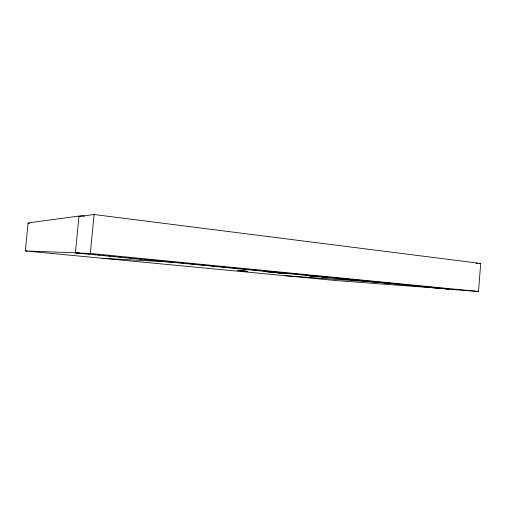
<?xml version="1.0" encoding="UTF-8"?>
<svg xmlns="http://www.w3.org/2000/svg" width="506" height="506" viewBox="0 0 506 506"><rect width="100%" height="100%" fill="white"/><g stroke="black" fill="none" stroke-linecap="round" stroke-linejoin="round"><path stroke-width="0.76" d="M478.512 291.475L480.7 263.474L94.091 214.525L78.942 216.53L75.388 252.899L448.98 289.249L478.512 291.475L90.315 253.449L75.388 252.899M323.562 277.035L320.02 276.535M90.315 253.449L94.091 214.525M278.743 272.589L281.374 272.715L278.939 272.557M346.294 279.293L346.629 279.337M347.122 279.388L347.584 279.413M354.877 280.008L336.205 278.483M273.847 272.177C271.248 272.494 267.427 271.633 275.321 272.449M282.911 273.132L285.295 273.164M270.602 272.114L263.949 271.387M270.716 272.057L271.083 272.158L270.368 271.905M271.823 272.108L271.994 272.253M277.016 272.753L276.339 272.696L281.481 272.892M277.965 272.842L278.275 272.86M278.667 272.911L283.189 273.057M265.789 271.659L265.473 271.614M266.207 271.69L265.909 271.678M268.572 271.741L268.25 271.697M264.214 271.507L264.53 271.532M28.032 223.69L29.746 223.456M313.404 276.2L314.232 276.257L308.837 275.77L312.006 276.074M476.026 263.335L477.582 263.379M479.144 263.424L480.7 263.474M26.989 250.995L25.3 250.938L28.108 222.893L81.466 215.727L84.597 216.119M266.156 271.697L270.685 271.943M102.591 258.307L173.084 262.184M283.006 273.139L276.719 272.721M315.712 276.44L318.502 276.674M282.898 272.974L285.51 273.158M241.115 270.691L237.32 270.425L244.069 271.077M243.987 271.064L247.826 271.33L241.033 270.678M308.293 275.498L310.836 275.669M321.399 276.845L324.744 277.086M326.288 277.231L324.738 277.06M334.441 278.041L337.091 278.23M339.305 278.42L337.995 278.357M337.945 278.382L340.791 278.559M284.302 275.618L390.126 283.278M317.686 276.618L318.173 276.655M318.04 276.599L313.271 276.213M309.602 275.587L313.303 275.947M314.795 276.308L315.472 276.365M310.608 275.947L311.298 276.01M311.734 275.991L313.606 276.168M315.712 276.453L313.865 276.276M339.128 278.464L335.775 278.136M314.39 276.327L315.023 276.39M79.467 252.981L25.3 250.938L336.857 280.628L448.885 289.015L445.002 288.641M82.541 253.278L84.16 253.436M87.234 253.74L89.632 253.968M92.712 254.271L95.109 254.505M98.189 254.809L99.802 254.961M102.882 255.264L105.273 255.498M108.36 255.802L110.744 256.03M113.053 256.257L115.438 256.485M118.53 256.789L120.909 257.023M124.008 257.326L126.386 257.554M128.701 257.782L131.079 258.016M134.179 258.319L136.55 258.547M139.656 258.851L141.244 259.002M144.349 259.306L146.715 259.54M149.827 259.844L152.192 260.071M154.526 260.299L156.879 260.533M159.997 260.837L162.356 261.064M165.475 261.368L167.828 261.596M170.174 261.83L172.521 262.057M175.43 262.348L178.011 262.589M180.927 262.886L183.507 263.126M185.639 263.348L188.782 263.651M191.135 263.879L193.722 264.126M196.075 264.353L199.219 264.657M201.344 264.878L204.487 265.182M206.84 265.41L209.433 265.656M211.552 265.871L214.146 266.118M217.049 266.409L220.192 266.713M222.001 266.883L225.145 267.187M227.264 267.402L229.857 267.649M232.76 267.94L235.897 268.243M237.472 268.401L240.856 268.718M242.969 268.933L245.574 269.179M247.927 269.407L251.071 269.717M253.177 269.932L256.574 270.255M258.674 270.463L261.286 270.71M263.386 270.925L266.782 271.248M268.882 271.463L271.501 271.709M273.854 271.937L276.997 272.247M279.091 272.456L282.234 272.766M284.587 272.993L287.212 273.24M289.565 273.468L292.708 273.778M294.796 273.986L297.939 274.296M300.292 274.524L302.923 274.771M305.004 274.986L308.148 275.289M310.501 275.523L313.644 275.827M315.491 275.998L318.635 276.308M320.709 276.516L323.853 276.82M326.206 277.054L329.349 277.358M330.918 277.509L334.346 277.838M336.414 278.047L339.558 278.357M341.417 278.528L344.561 278.831M346.623 279.04L350.057 279.369M352.125 279.578L355.263 279.888M356.838 280.039L360.272 280.368M362.334 280.577L364.984 280.824M367.343 281.058L370.968 281.418M372.542 281.57L375.983 281.899M378.039 282.108L380.702 282.361M382.751 282.563L386.673 282.949M388.247 283.101L391.372 283.404M393.706 283.632L396.837 283.942M398.367 284.087L401.517 284.397M403.807 284.619L406.982 284.929M409.246 285.15L412.441 285.46M413.908 285.605L417.127 285.915M419.354 286.137L422.58 286.447M424.793 286.668L428.019 286.978M429.455 287.123L432.681 287.433M434.894 287.655L438.12 287.965M440.334 288.186L443.56 288.496M280.172 272.702L284.087 273.082M314.536 276.029L312.031 275.827M313.075 276.105L313.986 276.2M309.444 275.84L309.976 275.896M317.509 276.548L318.034 276.605M318.027 276.599L318.654 276.668M78.942 216.53L80.505 216.72"/></g></svg>
